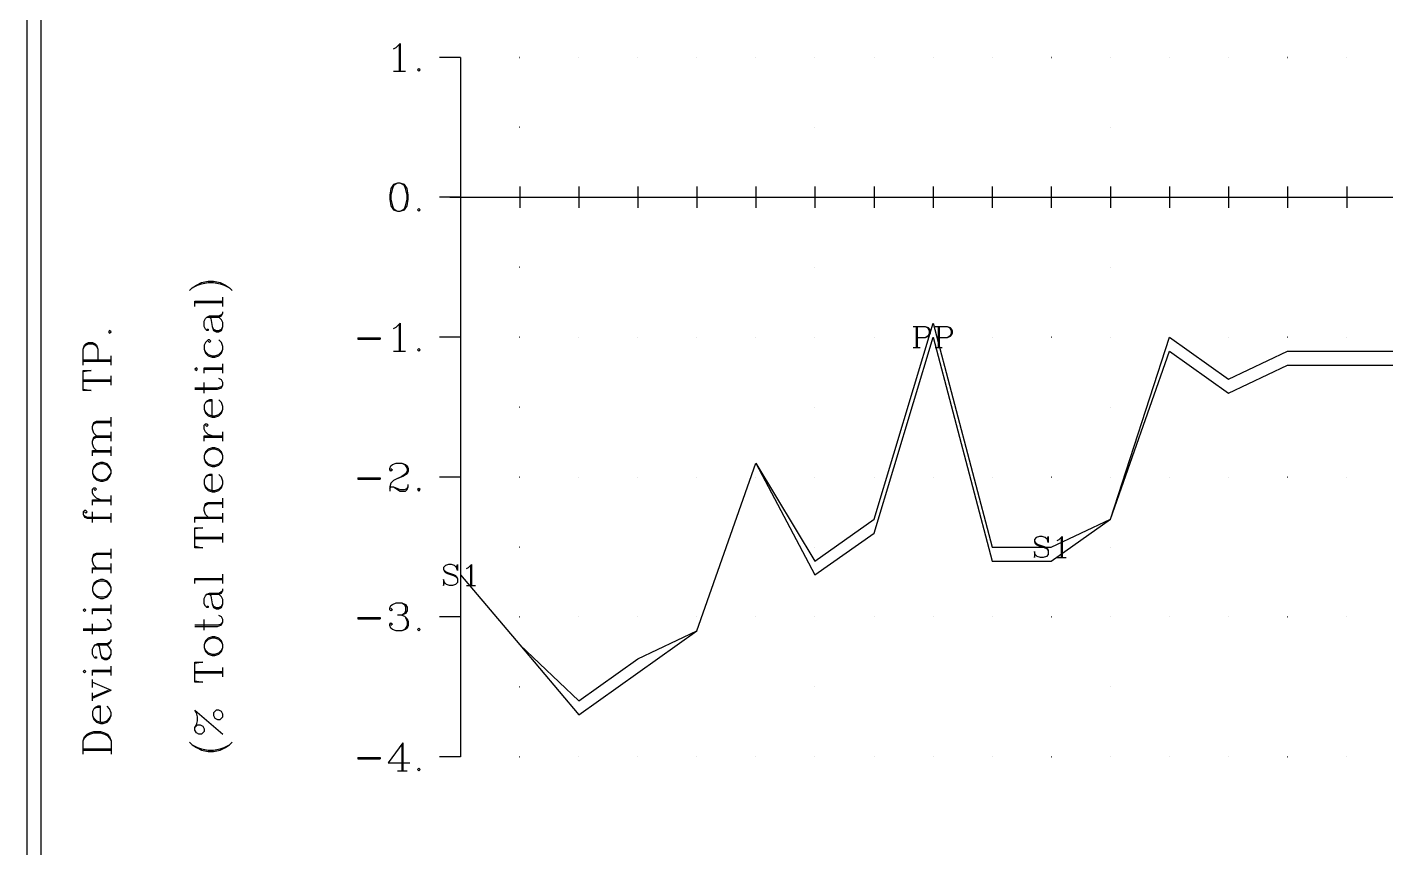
# Model space of a CAD drawing. Extents: x 10 to 200, y 0 to 250.
# Drawn here: x 10 to 107.2, y 134.5 to 193.2 of the extents above; entities that cross this region are included whole.
import ezdxf

# ---------------------------------------------------------------- set-up
doc = ezdxf.new("R2010")
doc.units = 0
doc.linetypes.add('1', pattern=[0])
for name, color, linetype in [('1', 7, '1'), ('2', 7, '1'), ('3', 7, '1')]:
    doc.layers.add(name, color=color, linetype=linetype)

msp = doc.modelspace()

# ---------------------------------------------------------------- linework, layer by layer
at = {"layer": '1'}
for p, q in [((36.6, 191.9), (36.6, 190)), ((41, 191), (39.5, 191)), ((41, 191), (41, 141)), ((36.21, 190), (37.07, 190)), ((41, 181.76), (41, 180.24)), ((45.23, 181.76), (45.23, 180.24)), ((49.45, 181.76), (49.45, 180.24)), ((53.68, 181.76), (53.68, 180.24)), ((57.9, 181.76), (57.9, 180.24)), ((62.13, 181.76), (62.13, 180.24)), ((66.35, 181.76), (66.35, 180.24)), ((70.58, 181.76), (70.58, 180.24)), ((74.8, 181.76), (74.8, 180.24)), ((79.03, 181.76), (79.03, 180.24)), ((83.25, 181.76), (83.25, 180.24)), ((87.48, 181.76), (87.48, 180.24)), ((91.7, 181.76), (91.7, 180.24)), ((95.93, 181.76), (95.93, 180.24)), ((100.15, 181.76), (100.15, 180.24)), ((104.38, 181.76), (104.38, 180.24)), ((41, 181), (39.5, 181)), ((40.24, 181), (41.76, 181)), ((44.46, 181), (45.99, 181)), ((48.69, 181), (50.21, 181)), ((52.91, 181), (54.44, 181)), ((57.14, 181), (58.66, 181)), ((61.36, 181), (62.89, 181)), ((65.59, 181), (67.11, 181)), ((69.82, 181), (71.34, 181)), ((74.04, 181), (75.56, 181)), ((78.27, 181), (79.79, 181)), ((82.49, 181), (84.02, 181)), ((86.72, 181), (88.24, 181)), ((90.94, 181), (92.47, 181)), ((95.17, 181), (96.69, 181)), ((99.39, 181), (100.92, 181)), ((103.62, 181), (105.14, 181)), ((22, 173.57), (24, 173.57)), ((22, 173.19), (22, 173.57)), ((22, 173.48), (24, 173.48)), ((24, 173.19), (24, 173.86)), ((36.6, 171.9), (36.6, 170)), ((73.59, 171.75), (73.59, 170.25)), ((73.66, 171.75), (73.66, 170.25)), ((75.16, 171.75), (75.16, 170.25)), ((75.23, 171.75), (75.23, 170.25)), ((41, 171), (39.5, 171)), ((73.37, 170.25), (73.87, 170.25)), ((74.95, 170.25), (75.45, 170.25)), ((14, 169.38), (16, 169.38)), ((14, 169.29), (16, 169.29)), ((16, 169), (16, 169.67)), ((24, 168.43), (24, 169.1)), ((36.21, 170), (37.07, 170)), ((16, 167.57), (16, 168.24)), ((22.67, 168.81), (24, 168.81)), ((22.67, 168.43), (22.67, 168.81)), ((22.67, 168.71), (24, 168.71)), ((14, 167.95), (16, 167.95)), ((14, 167.86), (16, 167.86)), ((22.67, 167), (22.67, 167.76)), ((16, 164.62), (16, 165.29)), ((16, 163.57), (16, 164.24)), ((24, 163.57), (24, 164.24)), ((22.67, 163.95), (24, 163.95)), ((22.67, 163.57), (22.67, 163.95)), ((22.67, 163.86), (24, 163.86)), ((14.67, 162.9), (16, 162.9)), ((14.67, 162.52), (14.67, 162.9)), ((14.67, 162.81), (16, 162.81)), ((16, 162.52), (16, 163.19)), ((41, 161), (39.5, 161)), ((14.67, 159.38), (16, 159.38)), ((14.67, 159), (14.67, 159.38)), ((16, 159), (16, 159.67)), ((24, 158.81), (24, 159.48)), ((14.67, 159.29), (16, 159.29)), ((14.67, 157.76), (14.67, 158.52)), ((16, 157.76), (16, 158.43)), ((24, 157.76), (24, 158.43)), ((22, 158.14), (24, 158.14)), ((22, 157.76), (22, 158.14)), ((22, 158.05), (24, 158.05)), ((22, 156.71), (24, 156.71)), ((22, 156.62), (24, 156.62)), ((24, 156.33), (24, 157)), ((83.97, 156.68), (83.97, 155.25)), ((16, 155.19), (16, 155.86)), ((14.67, 154.52), (16, 154.52)), ((14.67, 154.14), (14.67, 154.52)), ((16, 154.14), (16, 154.81)), ((41.71, 154.68), (41.71, 153.25)), ((83.68, 155.25), (84.32, 155.25)), ((14.67, 154.43), (16, 154.43)), ((22, 153.76), (24, 153.76)), ((22, 153.38), (22, 153.76)), ((22, 153.67), (24, 153.67)), ((24, 153.38), (24, 154.05)), ((41.43, 153.25), (42.07, 153.25)), ((16, 151.19), (16, 151.86)), ((14.67, 151.57), (16, 151.57)), ((14.67, 151.19), (14.67, 151.57)), ((14.67, 151.48), (16, 151.48)), ((22.67, 150.05), (22.67, 150.81)), ((41, 151), (39.5, 151)), ((14.67, 149.76), (14.67, 150.52)), ((14.67, 147.19), (16, 147.19)), ((14.67, 146.81), (14.67, 147.19)), ((14.67, 147.1), (16, 147.1)), ((16, 146.81), (16, 147.48)), ((22, 147.1), (24, 147.1)), ((22, 147), (24, 147)), ((24, 146.71), (24, 147.38)), ((14.67, 145.95), (14.67, 146.52)), ((14.67, 146.33), (16, 145.76)), ((14.67, 145.19), (16, 145.76)), ((14.67, 145.29), (15.81, 145.76)), ((14.67, 145), (14.67, 145.57)), ((22, 144.33), (24, 142.62)), ((36.88, 142), (36.88, 140)), ((14, 141.57), (16, 141.57)), ((14, 141.48), (16, 141.48)), ((36.79, 141.81), (36.79, 140)), ((41, 141), (39.5, 141)), ((36.5, 140), (37.17, 140))]:
    msp.add_line(p, q, dxfattribs=at)
for points in [[(36.21, 191.62), (36.4, 191.71), (36.69, 192), (36.69, 190)], [(38.02, 190.19), (37.93, 190.1), (38.02, 190), (38.12, 190.1), (38.02, 190.19)], [(36.5, 182), (36.21, 181.9), (36.02, 181.62), (35.93, 181.14), (35.93, 180.86), (36.02, 180.38), (36.21, 180.1), (36.5, 180), (36.69, 180), (36.98, 180.1), (37.17, 180.38), (37.26, 180.86), (37.26, 181.14), (37.17, 181.62), (36.98, 181.9), (36.69, 182), (36.5, 182)], [(36.5, 182), (36.31, 181.9), (36.21, 181.81), (36.12, 181.62), (36.02, 181.14), (36.02, 180.86), (36.12, 180.38), (36.21, 180.19), (36.31, 180.1), (36.5, 180)], [(36.69, 180), (36.88, 180.1), (36.98, 180.19), (37.07, 180.38), (37.17, 180.86), (37.17, 181.14), (37.07, 181.62), (36.98, 181.81), (36.88, 181.9), (36.69, 182)], [(41, 181), (45.23, 181), (49.45, 181), (53.68, 181), (57.9, 181), (62.13, 181), (66.35, 181), (70.58, 181), (74.8, 181), (79.03, 181), (83.25, 181), (87.48, 181), (91.7, 181), (95.93, 181), (100.15, 181), (104.38, 181), (108.61, 181)], [(38.02, 180.19), (37.93, 180.1), (38.02, 180), (38.12, 180.1), (38.02, 180.19)], [(21.62, 174.33), (21.81, 174.52), (22.1, 174.71), (22.48, 174.9), (22.95, 175), (23.33, 175), (23.81, 174.9), (24.19, 174.71), (24.48, 174.52), (24.67, 174.33)], [(21.81, 174.52), (22.19, 174.71), (22.48, 174.81), (22.95, 174.9), (23.33, 174.9), (23.81, 174.81), (24.1, 174.71), (24.48, 174.52)], [(22.86, 171.57), (22.95, 171.57), (22.95, 171.48), (22.86, 171.48), (22.76, 171.57), (22.67, 171.76), (22.67, 172.14), (22.76, 172.33), (22.86, 172.43), (23.05, 172.52), (23.71, 172.52), (23.9, 172.62), (24, 172.71)], [(22.86, 172.43), (23.71, 172.43), (23.9, 172.52), (24, 172.71), (24, 172.81)], [(23.05, 172.43), (23.14, 172.33), (23.24, 171.76), (23.33, 171.48), (23.52, 171.38), (23.71, 171.38), (23.9, 171.48), (24, 171.76), (24, 172.05), (23.9, 172.24), (23.71, 172.43)], [(15.81, 171.38), (15.9, 171.29), (16, 171.38), (15.9, 171.48), (15.81, 171.38)], [(23.24, 171.76), (23.33, 171.57), (23.52, 171.48), (23.71, 171.48), (23.9, 171.57), (24, 171.76)], [(36.21, 171.62), (36.4, 171.71), (36.69, 172), (36.69, 170)], [(41, 154), (45.23, 149), (49.45, 145), (53.68, 148), (57.9, 150), (62.13, 162), (66.35, 155), (70.58, 158), (74.8, 172), (79.03, 156), (83.25, 156), (87.48, 158), (91.7, 171), (95.93, 168), (100.15, 170), (104.38, 170), (108.61, 170)], [(73.37, 171.75), (74.23, 171.75), (74.45, 171.68), (74.52, 171.61), (74.59, 171.46), (74.59, 171.25), (74.52, 171.11), (74.45, 171.04), (74.23, 170.96), (73.66, 170.96)], [(74.23, 171.75), (74.37, 171.68), (74.45, 171.61), (74.52, 171.46), (74.52, 171.25), (74.45, 171.11), (74.37, 171.04), (74.23, 170.96)], [(74.95, 171.75), (75.8, 171.75), (76.02, 171.68), (76.09, 171.61), (76.16, 171.46), (76.16, 171.25), (76.09, 171.11), (76.02, 171.04), (75.8, 170.96), (75.23, 170.96)], [(75.8, 171.75), (75.95, 171.68), (76.02, 171.61), (76.09, 171.46), (76.09, 171.25), (76.02, 171.11), (75.95, 171.04), (75.8, 170.96)], [(14, 169), (14, 170.14), (14.1, 170.43), (14.19, 170.52), (14.38, 170.62), (14.67, 170.62), (14.86, 170.52), (14.95, 170.43), (15.05, 170.14), (15.05, 169.38)], [(14, 170.14), (14.1, 170.33), (14.19, 170.43), (14.38, 170.52), (14.67, 170.52), (14.86, 170.43), (14.95, 170.33), (15.05, 170.14)], [(22.95, 170.71), (23.05, 170.62), (23.14, 170.71), (23.05, 170.81), (22.95, 170.81), (22.76, 170.62), (22.67, 170.43), (22.67, 170.14), (22.76, 169.86), (22.95, 169.67), (23.24, 169.57), (23.43, 169.57), (23.71, 169.67), (23.9, 169.86), (24, 170.14), (24, 170.33), (23.9, 170.62), (23.71, 170.81)], [(22.67, 170.14), (22.76, 169.95), (22.95, 169.76), (23.24, 169.67), (23.43, 169.67), (23.71, 169.76), (23.9, 169.95), (24, 170.14)], [(33.64, 170.95), (35.26, 170.95), (35.26, 170.86)], [(33.64, 170.95), (33.64, 170.86), (35.26, 170.86)], [(38.02, 170.19), (37.93, 170.1), (38.02, 170), (38.12, 170.1), (38.02, 170.19)], [(41, 154), (45.23, 149), (49.45, 144), (53.68, 147), (57.9, 150), (62.13, 162), (66.35, 154), (70.58, 157), (74.8, 171), (79.03, 155), (83.25, 155), (87.48, 158), (91.7, 170), (95.93, 167), (100.15, 169), (104.38, 169), (108.61, 169)], [(14, 167.29), (14.57, 167.19), (14, 167.19), (14, 168.62), (14.57, 168.62), (14, 168.52)], [(22, 168.71), (22.1, 168.62), (22.19, 168.71), (22.1, 168.81), (22, 168.71)], [(22, 167.29), (23.62, 167.29), (23.9, 167.38), (24, 167.57), (24, 167.76), (23.9, 167.95), (23.71, 168.05)], [(22, 167.38), (23.62, 167.38), (23.9, 167.48), (24, 167.57)], [(23.24, 165.38), (23.24, 166.52), (23.05, 166.52), (22.86, 166.43), (22.76, 166.33), (22.67, 166.14), (22.67, 165.86), (22.76, 165.57), (22.95, 165.38), (23.24, 165.29), (23.43, 165.29), (23.71, 165.38), (23.9, 165.57), (24, 165.86), (24, 166.05), (23.9, 166.33), (23.71, 166.52)], [(23.24, 166.43), (22.95, 166.43), (22.76, 166.33)], [(22.67, 165.86), (22.76, 165.67), (22.95, 165.48), (23.24, 165.38), (23.43, 165.38), (23.71, 165.48), (23.9, 165.67), (24, 165.86)], [(14.95, 163.95), (14.76, 164.14), (14.67, 164.43), (14.67, 164.62), (14.76, 164.9), (14.95, 165), (16, 165)], [(14.67, 164.62), (14.76, 164.81), (14.95, 164.9), (16, 164.9)], [(23.24, 163.95), (22.95, 164.05), (22.76, 164.24), (22.67, 164.43), (22.67, 164.71), (22.76, 164.81), (22.86, 164.81), (22.95, 164.71), (22.86, 164.62), (22.76, 164.71)], [(14.95, 162.9), (14.76, 163.1), (14.67, 163.38), (14.67, 163.57), (14.76, 163.86), (14.95, 163.95), (16, 163.95)], [(14.67, 163.57), (14.76, 163.76), (14.95, 163.86), (16, 163.86)], [(22.67, 162.33), (22.76, 162.05), (22.95, 161.86), (23.24, 161.76), (23.43, 161.76), (23.71, 161.86), (23.9, 162.05), (24, 162.33), (24, 162.52), (23.9, 162.81), (23.71, 163), (23.43, 163.1), (23.24, 163.1), (22.95, 163), (22.76, 162.81), (22.67, 162.52), (22.67, 162.33)], [(24, 162.52), (23.9, 162.71), (23.71, 162.9), (23.43, 163), (23.24, 163), (22.95, 162.9), (22.76, 162.71), (22.67, 162.52)], [(22.67, 162.33), (22.76, 162.14), (22.95, 161.95), (23.24, 161.86), (23.43, 161.86), (23.71, 161.95), (23.9, 162.14), (24, 162.33)], [(14.67, 161.29), (14.76, 161), (14.95, 160.81), (15.24, 160.71), (15.43, 160.71), (15.71, 160.81), (15.9, 161), (16, 161.29), (16, 161.48), (15.9, 161.76), (15.71, 161.95), (15.43, 162.05), (15.24, 162.05), (14.95, 161.95), (14.76, 161.76), (14.67, 161.48), (14.67, 161.29)], [(16, 161.48), (15.9, 161.67), (15.71, 161.86), (15.43, 161.95), (15.24, 161.95), (14.95, 161.86), (14.76, 161.67), (14.67, 161.48)], [(36.02, 161.62), (36.12, 161.52), (36.02, 161.43), (35.93, 161.52), (35.93, 161.62), (36.02, 161.81), (36.12, 161.9), (36.4, 162), (36.79, 162), (37.07, 161.9), (37.17, 161.81), (37.26, 161.62), (37.26, 161.43), (37.17, 161.24), (36.88, 161.05), (36.4, 160.86), (36.21, 160.76), (36.02, 160.57), (35.93, 160.29), (35.93, 160)], [(36.79, 162), (36.98, 161.9), (37.07, 161.81), (37.17, 161.62), (37.17, 161.43), (37.07, 161.24), (36.79, 161.05), (36.4, 160.86)], [(14.67, 161.29), (14.76, 161.1), (14.95, 160.9), (15.24, 160.81), (15.43, 160.81), (15.71, 160.9), (15.9, 161.1), (16, 161.29)], [(23.24, 160.05), (23.24, 161.19), (23.05, 161.19), (22.86, 161.1), (22.76, 161), (22.67, 160.81), (22.67, 160.52), (22.76, 160.24), (22.95, 160.05), (23.24, 159.95), (23.43, 159.95), (23.71, 160.05), (23.9, 160.24), (24, 160.52), (24, 160.71), (23.9, 161), (23.71, 161.19)], [(22.67, 160.52), (22.76, 160.33), (22.95, 160.14), (23.24, 160.05), (23.43, 160.05), (23.71, 160.14), (23.9, 160.33), (24, 160.52)], [(23.24, 161.1), (22.95, 161.1), (22.76, 161)], [(33.64, 160.95), (35.26, 160.95), (35.26, 160.86)], [(33.64, 160.95), (33.64, 160.86), (35.26, 160.86)], [(36.21, 160.29), (36.69, 160), (37.07, 160), (37.17, 160.1), (37.26, 160.29), (37.26, 160.48)], [(15.24, 159.38), (14.95, 159.48), (14.76, 159.67), (14.67, 159.86), (14.67, 160.14), (14.76, 160.24), (14.86, 160.24), (14.95, 160.14), (14.86, 160.05), (14.76, 160.14)], [(35.93, 160.19), (36.02, 160.29), (36.21, 160.29), (36.69, 160.1), (36.98, 160.1), (37.17, 160.19), (37.26, 160.29)], [(38.02, 160.19), (37.93, 160.1), (38.02, 160), (38.12, 160.1), (38.02, 160.19)], [(14.1, 158.52), (14.19, 158.43), (14.29, 158.52), (14.19, 158.62), (14.1, 158.62), (14, 158.52), (14, 158.33), (14.1, 158.14), (14.29, 158.05), (16, 158.05)], [(22.95, 158.14), (22.76, 158.33), (22.67, 158.62), (22.67, 158.81), (22.76, 159.1), (22.95, 159.19), (24, 159.19)], [(22.67, 158.81), (22.76, 159), (22.95, 159.1), (24, 159.1)], [(14, 158.33), (14.1, 158.24), (14.29, 158.14), (16, 158.14)], [(22, 156.05), (22.57, 155.95), (22, 155.95), (22, 157.38), (22.57, 157.38), (22, 157.29)], [(82.97, 156.54), (83.04, 156.75), (83.04, 156.32), (82.97, 156.54), (82.82, 156.68), (82.61, 156.75), (82.4, 156.75), (82.18, 156.68), (82.04, 156.54), (82.04, 156.39), (82.11, 156.25), (82.18, 156.18), (82.32, 156.11), (82.75, 155.96), (82.9, 155.89), (83.04, 155.75)], [(83.68, 156.46), (83.82, 156.54), (84.04, 156.75), (84.04, 155.25)], [(14.95, 154.52), (14.76, 154.71), (14.67, 155), (14.67, 155.19), (14.76, 155.48), (14.95, 155.57), (16, 155.57)], [(82.04, 156.39), (82.18, 156.25), (82.32, 156.18), (82.75, 156.04), (82.9, 155.96), (82.97, 155.89), (83.04, 155.75), (83.04, 155.46), (82.9, 155.32), (82.68, 155.25), (82.47, 155.25), (82.25, 155.32), (82.11, 155.46), (82.04, 155.68), (82.04, 155.25), (82.11, 155.46)], [(14.67, 155.19), (14.76, 155.38), (14.95, 155.48), (16, 155.48)], [(40.71, 154.54), (40.79, 154.75), (40.79, 154.32), (40.71, 154.54), (40.57, 154.68), (40.36, 154.75), (40.14, 154.75), (39.93, 154.68), (39.79, 154.54), (39.79, 154.39), (39.86, 154.25), (39.93, 154.18), (40.07, 154.11), (40.5, 153.96), (40.64, 153.89), (40.79, 153.75)], [(41.43, 154.46), (41.57, 154.54), (41.79, 154.75), (41.79, 153.25)], [(14.67, 152.9), (14.76, 152.62), (14.95, 152.43), (15.24, 152.33), (15.43, 152.33), (15.71, 152.43), (15.9, 152.62), (16, 152.9), (16, 153.1), (15.9, 153.38), (15.71, 153.57), (15.43, 153.67), (15.24, 153.67), (14.95, 153.57), (14.76, 153.38), (14.67, 153.1), (14.67, 152.9)], [(16, 153.1), (15.9, 153.29), (15.71, 153.48), (15.43, 153.57), (15.24, 153.57), (14.95, 153.48), (14.76, 153.29), (14.67, 153.1)], [(39.79, 154.39), (39.93, 154.25), (40.07, 154.18), (40.5, 154.04), (40.64, 153.96), (40.71, 153.89), (40.79, 153.75), (40.79, 153.46), (40.64, 153.32), (40.43, 153.25), (40.21, 153.25), (40, 153.32), (39.86, 153.46), (39.79, 153.68), (39.79, 153.25), (39.86, 153.46)], [(14.67, 152.9), (14.76, 152.71), (14.95, 152.52), (15.24, 152.43), (15.43, 152.43), (15.71, 152.52), (15.9, 152.71), (16, 152.9)], [(22.86, 151.76), (22.95, 151.76), (22.95, 151.67), (22.86, 151.67), (22.76, 151.76), (22.67, 151.95), (22.67, 152.33), (22.76, 152.52), (22.86, 152.62), (23.05, 152.71), (23.71, 152.71), (23.9, 152.81), (24, 152.9)], [(22.86, 152.62), (23.71, 152.62), (23.9, 152.71), (24, 152.9), (24, 153)], [(23.05, 152.62), (23.14, 152.52), (23.24, 151.95), (23.33, 151.67), (23.52, 151.57), (23.71, 151.57), (23.9, 151.67), (24, 151.95), (24, 152.24), (23.9, 152.43), (23.71, 152.62)], [(23.24, 151.95), (23.33, 151.76), (23.52, 151.67), (23.71, 151.67), (23.9, 151.76), (24, 151.95)], [(36.02, 151.62), (36.12, 151.52), (36.02, 151.43), (35.93, 151.52), (35.93, 151.62), (36.02, 151.81), (36.12, 151.9), (36.4, 152), (36.79, 152), (37.07, 151.9), (37.17, 151.71), (37.17, 151.43), (37.07, 151.24), (36.79, 151.14), (36.5, 151.14)], [(36.79, 152), (36.98, 151.9), (37.07, 151.71), (37.07, 151.43), (36.98, 151.24), (36.79, 151.14)], [(14, 151.48), (14.1, 151.38), (14.19, 151.48), (14.1, 151.57), (14, 151.48)], [(14, 150.05), (15.62, 150.05), (15.9, 150.14), (16, 150.33), (16, 150.52), (15.9, 150.71), (15.71, 150.81)], [(22, 150.33), (23.62, 150.33), (23.9, 150.43), (24, 150.62), (24, 150.81), (23.9, 151), (23.71, 151.1)], [(33.64, 150.95), (35.26, 150.95), (35.26, 150.86)], [(33.64, 150.95), (33.64, 150.86), (35.26, 150.86)], [(36.79, 151.14), (36.98, 151.05), (37.17, 150.86), (37.26, 150.67), (37.26, 150.38), (37.17, 150.19), (37.07, 150.1), (36.79, 150), (36.4, 150), (36.12, 150.1), (36.02, 150.19), (35.93, 150.38), (35.93, 150.48), (36.02, 150.57), (36.12, 150.48), (36.02, 150.38)], [(37.07, 150.95), (37.17, 150.67), (37.17, 150.38), (37.07, 150.19), (36.98, 150.1), (36.79, 150)], [(14, 150.14), (15.62, 150.14), (15.9, 150.24), (16, 150.33)], [(22, 150.43), (23.62, 150.43), (23.9, 150.52), (24, 150.62)], [(38.02, 150.19), (37.93, 150.1), (38.02, 150), (38.12, 150.1), (38.02, 150.19)], [(14.86, 148.14), (14.95, 148.14), (14.95, 148.05), (14.86, 148.05), (14.76, 148.14), (14.67, 148.33), (14.67, 148.71), (14.76, 148.9), (14.86, 149), (15.05, 149.1), (15.71, 149.1), (15.9, 149.19), (16, 149.29)], [(14.86, 149), (15.71, 149), (15.9, 149.1), (16, 149.29), (16, 149.38)], [(15.05, 149), (15.14, 148.9), (15.24, 148.33), (15.33, 148.05), (15.52, 147.95), (15.71, 147.95), (15.9, 148.05), (16, 148.33), (16, 148.62), (15.9, 148.81), (15.71, 149)], [(22.67, 148.81), (22.76, 148.52), (22.95, 148.33), (23.24, 148.24), (23.43, 148.24), (23.71, 148.33), (23.9, 148.52), (24, 148.81), (24, 149), (23.9, 149.29), (23.71, 149.48), (23.43, 149.57), (23.24, 149.57), (22.95, 149.48), (22.76, 149.29), (22.67, 149), (22.67, 148.81)], [(24, 149), (23.9, 149.19), (23.71, 149.38), (23.43, 149.48), (23.24, 149.48), (22.95, 149.38), (22.76, 149.19), (22.67, 149)], [(22.67, 148.81), (22.76, 148.62), (22.95, 148.43), (23.24, 148.33), (23.43, 148.33), (23.71, 148.43), (23.9, 148.62), (24, 148.81)], [(15.24, 148.33), (15.33, 148.14), (15.52, 148.05), (15.71, 148.05), (15.9, 148.14), (16, 148.33)], [(22, 146.43), (22.57, 146.33), (22, 146.33), (22, 147.76), (22.57, 147.76), (22, 147.67)], [(14, 147.1), (14.1, 147), (14.19, 147.1), (14.1, 147.19), (14, 147.1)], [(15.24, 143.48), (15.24, 144.62), (15.05, 144.62), (14.86, 144.52), (14.76, 144.43), (14.67, 144.24), (14.67, 143.95), (14.76, 143.67), (14.95, 143.48), (15.24, 143.38), (15.43, 143.38), (15.71, 143.48), (15.9, 143.67), (16, 143.95), (16, 144.14), (15.9, 144.43), (15.71, 144.62)], [(14.67, 143.95), (14.76, 143.76), (14.95, 143.57), (15.24, 143.48), (15.43, 143.48), (15.71, 143.57), (15.9, 143.76), (16, 143.95)], [(15.24, 144.52), (14.95, 144.52), (14.76, 144.43)], [(22, 143.1), (22.19, 143.29), (22.38, 143.29), (22.57, 143.19), (22.67, 143), (22.67, 142.81), (22.48, 142.62), (22.29, 142.62), (22.1, 142.71), (22, 142.9), (22, 143.1), (22.1, 143.29), (22.19, 143.57), (22.19, 143.86), (22.1, 144.14), (22, 144.33)], [(23.33, 143.95), (23.43, 143.76), (23.62, 143.67), (23.81, 143.67), (24, 143.86), (24, 144.05), (23.9, 144.24), (23.71, 144.33), (23.52, 144.33), (23.33, 144.14), (23.33, 143.95)], [(14, 141.19), (14, 142.14), (14.1, 142.43), (14.29, 142.62), (14.48, 142.71), (14.76, 142.81), (15.24, 142.81), (15.52, 142.71), (15.71, 142.62), (15.9, 142.43), (16, 142.14), (16, 141.19)], [(14, 142.14), (14.1, 142.33), (14.29, 142.52), (14.48, 142.62), (14.76, 142.71), (15.24, 142.71), (15.52, 142.62), (15.71, 142.52), (15.9, 142.33), (16, 142.14)], [(21.62, 142.05), (21.81, 141.86), (22.1, 141.67), (22.48, 141.48), (22.95, 141.38), (23.33, 141.38), (23.81, 141.48), (24.19, 141.67), (24.48, 141.86), (24.67, 142.05)], [(36.88, 142), (35.83, 140.57), (37.36, 140.57)], [(21.81, 141.86), (22.19, 141.67), (22.48, 141.57), (22.95, 141.48), (23.33, 141.48), (23.81, 141.57), (24.1, 141.67), (24.48, 141.86)], [(33.64, 140.95), (35.26, 140.95), (35.26, 140.86)], [(33.64, 140.95), (33.64, 140.86), (35.26, 140.86)], [(38.02, 140.19), (37.93, 140.1), (38.02, 140), (38.12, 140.1), (38.02, 140.19)]]:
    msp.add_lwpolyline(points, dxfattribs=at)
at = {"layer": '2'}
for points in [[(11, 1), (11, 249), (199, 249), (199, 1), (11, 1)], [(41, 191), (41, 191), (41, 191), (41, 191), (41, 191)], [(45.23, 191), (45.22, 191), (45.22, 191), (45.23, 191), (45.23, 191)], [(45.23, 191), (45.22, 191), (45.22, 191), (45.23, 191), (45.23, 191)], [(49.45, 191), (49.45, 191), (49.45, 191), (49.45, 191), (49.45, 191)], [(53.68, 191), (53.67, 191), (53.67, 191), (53.68, 191), (53.68, 191)], [(57.9, 191), (57.9, 191), (57.9, 191), (57.9, 191), (57.9, 191)], [(62.13, 191), (62.13, 191), (62.13, 191), (62.13, 191), (62.13, 191)], [(66.35, 191), (66.35, 191), (66.35, 191), (66.35, 191), (66.35, 191)], [(66.35, 191), (66.35, 191), (66.35, 191), (66.35, 191), (66.35, 191)], [(70.58, 191), (70.58, 191), (70.58, 191), (70.58, 191), (70.58, 191)], [(74.8, 191), (74.8, 191), (74.8, 191), (74.8, 191), (74.8, 191)], [(79.03, 191), (79.03, 191), (79.03, 191), (79.03, 191), (79.03, 191)], [(83.26, 191), (83.25, 191), (83.25, 191), (83.26, 191), (83.26, 191)], [(87.48, 191), (87.48, 191), (87.48, 191), (87.48, 191), (87.48, 191)], [(87.48, 191), (87.48, 191), (87.48, 191), (87.48, 191), (87.48, 191)], [(91.71, 191), (91.7, 191), (91.7, 191), (91.71, 191), (91.71, 191)], [(95.93, 191), (95.93, 191), (95.93, 191), (95.93, 191), (95.93, 191)], [(100.16, 191), (100.15, 191), (100.15, 191), (100.16, 191), (100.16, 191)], [(104.38, 191), (104.38, 191), (104.38, 191), (104.38, 191), (104.38, 191)], [(45.23, 186), (45.22, 186), (45.22, 186), (45.23, 186), (45.23, 186)], [(66.35, 186), (66.35, 186), (66.35, 186), (66.35, 186), (66.35, 186)], [(87.48, 186), (87.48, 186), (87.48, 186), (87.48, 186), (87.48, 186)], [(41, 181), (41, 181), (41, 181), (41, 181), (41, 181)], [(45.23, 181), (45.22, 181), (45.22, 181), (45.23, 181), (45.23, 181)], [(45.23, 181), (45.22, 181), (45.22, 181), (45.23, 181), (45.23, 181)], [(49.45, 181), (49.45, 181), (49.45, 181), (49.45, 181), (49.45, 181)], [(53.68, 181), (53.67, 181), (53.67, 181), (53.68, 181), (53.68, 181)], [(57.9, 181), (57.9, 181), (57.9, 181), (57.9, 181), (57.9, 181)], [(62.13, 181), (62.13, 181), (62.13, 181), (62.13, 181), (62.13, 181)], [(66.35, 181), (66.35, 181), (66.35, 181), (66.35, 181), (66.35, 181)], [(66.35, 181), (66.35, 181), (66.35, 181), (66.35, 181), (66.35, 181)], [(70.58, 181), (70.58, 181), (70.58, 181), (70.58, 181), (70.58, 181)], [(74.8, 181), (74.8, 181), (74.8, 181), (74.8, 181), (74.8, 181)], [(79.03, 181), (79.03, 181), (79.03, 181), (79.03, 181), (79.03, 181)], [(83.26, 181), (83.25, 181), (83.25, 181), (83.26, 181), (83.26, 181)], [(87.48, 181), (87.48, 181), (87.48, 181), (87.48, 181), (87.48, 181)], [(87.48, 181), (87.48, 181), (87.48, 181), (87.48, 181), (87.48, 181)], [(91.71, 181), (91.7, 181), (91.7, 181), (91.71, 181), (91.71, 181)], [(95.93, 181), (95.93, 181), (95.93, 181), (95.93, 181), (95.93, 181)], [(100.16, 181), (100.15, 181), (100.15, 181), (100.16, 181), (100.16, 181)], [(104.38, 181), (104.38, 181), (104.38, 181), (104.38, 181), (104.38, 181)], [(45.23, 176), (45.22, 176), (45.22, 176), (45.23, 176), (45.23, 176)], [(66.35, 176), (66.35, 176), (66.35, 176), (66.35, 176), (66.35, 176)], [(87.48, 176), (87.48, 176), (87.48, 176), (87.48, 176), (87.48, 176)], [(41, 171), (41, 171), (41, 171), (41, 171), (41, 171)], [(45.23, 171), (45.22, 171), (45.22, 171), (45.23, 171), (45.23, 171)], [(45.23, 171), (45.22, 171), (45.22, 171), (45.23, 171), (45.23, 171)], [(49.45, 171), (49.45, 171), (49.45, 171), (49.45, 171), (49.45, 171)], [(53.68, 171), (53.67, 171), (53.67, 171), (53.68, 171), (53.68, 171)], [(57.9, 171), (57.9, 171), (57.9, 171), (57.9, 171), (57.9, 171)], [(62.13, 171), (62.13, 171), (62.13, 171), (62.13, 171), (62.13, 171)], [(66.35, 171), (66.35, 171), (66.35, 171), (66.35, 171), (66.35, 171)], [(66.35, 171), (66.35, 171), (66.35, 171), (66.35, 171), (66.35, 171)], [(70.58, 171), (70.58, 171), (70.58, 171), (70.58, 171), (70.58, 171)], [(74.8, 171), (74.8, 171), (74.8, 171), (74.8, 171), (74.8, 171)], [(79.03, 171), (79.03, 171), (79.03, 171), (79.03, 171), (79.03, 171)], [(83.26, 171), (83.25, 171), (83.25, 171), (83.26, 171), (83.26, 171)], [(87.48, 171), (87.48, 171), (87.48, 171), (87.48, 171), (87.48, 171)], [(87.48, 171), (87.48, 171), (87.48, 171), (87.48, 171), (87.48, 171)], [(91.71, 171), (91.7, 171), (91.7, 171), (91.71, 171), (91.71, 171)], [(95.93, 171), (95.93, 171), (95.93, 171), (95.93, 171), (95.93, 171)], [(100.16, 171), (100.15, 171), (100.15, 171), (100.16, 171), (100.16, 171)], [(104.38, 171), (104.38, 171), (104.38, 171), (104.38, 171), (104.38, 171)], [(45.23, 166), (45.22, 166), (45.22, 166), (45.23, 166), (45.23, 166)], [(66.35, 166), (66.35, 166), (66.35, 166), (66.35, 166), (66.35, 166)], [(87.48, 166), (87.48, 166), (87.48, 166), (87.48, 166), (87.48, 166)], [(41, 161), (41, 161), (41, 161), (41, 161), (41, 161)], [(45.23, 161), (45.22, 161), (45.22, 161), (45.23, 161), (45.23, 161)], [(45.23, 161), (45.22, 161), (45.22, 161), (45.23, 161), (45.23, 161)], [(49.45, 161), (49.45, 161), (49.45, 161), (49.45, 161), (49.45, 161)], [(53.68, 161), (53.67, 161), (53.67, 161), (53.68, 161), (53.68, 161)], [(57.9, 161), (57.9, 161), (57.9, 161), (57.9, 161), (57.9, 161)], [(62.13, 161), (62.13, 161), (62.13, 161), (62.13, 161), (62.13, 161)], [(66.35, 161), (66.35, 161), (66.35, 161), (66.35, 161), (66.35, 161)], [(66.35, 161), (66.35, 161), (66.35, 161), (66.35, 161), (66.35, 161)], [(70.58, 161), (70.58, 161), (70.58, 161), (70.58, 161), (70.58, 161)], [(74.8, 161), (74.8, 161), (74.8, 161), (74.8, 161), (74.8, 161)], [(79.03, 161), (79.03, 161), (79.03, 161), (79.03, 161), (79.03, 161)], [(83.26, 161), (83.25, 161), (83.25, 161), (83.26, 161), (83.26, 161)], [(87.48, 161), (87.48, 161), (87.48, 161), (87.48, 161), (87.48, 161)], [(87.48, 161), (87.48, 161), (87.48, 161), (87.48, 161), (87.48, 161)], [(91.71, 161), (91.7, 161), (91.7, 161), (91.71, 161), (91.71, 161)], [(95.93, 161), (95.93, 161), (95.93, 161), (95.93, 161), (95.93, 161)], [(100.16, 161), (100.15, 161), (100.15, 161), (100.16, 161), (100.16, 161)], [(104.38, 161), (104.38, 161), (104.38, 161), (104.38, 161), (104.38, 161)], [(45.23, 156), (45.22, 156), (45.22, 156), (45.23, 156), (45.23, 156)], [(66.35, 156), (66.35, 156), (66.35, 156), (66.35, 156), (66.35, 156)], [(87.48, 156), (87.48, 156), (87.48, 156), (87.48, 156), (87.48, 156)], [(41, 151), (41, 151), (41, 151), (41, 151), (41, 151)], [(45.23, 151), (45.22, 151), (45.22, 151), (45.23, 151), (45.23, 151)], [(45.23, 151), (45.22, 151), (45.22, 151), (45.23, 151), (45.23, 151)], [(49.45, 151), (49.45, 151), (49.45, 151), (49.45, 151), (49.45, 151)], [(53.68, 151), (53.67, 151), (53.67, 151), (53.68, 151), (53.68, 151)], [(57.9, 151), (57.9, 151), (57.9, 151), (57.9, 151), (57.9, 151)], [(62.13, 151), (62.13, 151), (62.13, 151), (62.13, 151), (62.13, 151)], [(66.35, 151), (66.35, 151), (66.35, 151), (66.35, 151), (66.35, 151)], [(66.35, 151), (66.35, 151), (66.35, 151), (66.35, 151), (66.35, 151)], [(70.58, 151), (70.58, 151), (70.58, 151), (70.58, 151), (70.58, 151)], [(74.8, 151), (74.8, 151), (74.8, 151), (74.8, 151), (74.8, 151)], [(79.03, 151), (79.03, 151), (79.03, 151), (79.03, 151), (79.03, 151)], [(83.26, 151), (83.25, 151), (83.25, 151), (83.26, 151), (83.26, 151)], [(87.48, 151), (87.48, 151), (87.48, 151), (87.48, 151), (87.48, 151)], [(87.48, 151), (87.48, 151), (87.48, 151), (87.48, 151), (87.48, 151)], [(91.71, 151), (91.7, 151), (91.7, 151), (91.71, 151), (91.71, 151)], [(95.93, 151), (95.93, 151), (95.93, 151), (95.93, 151), (95.93, 151)], [(100.16, 151), (100.15, 151), (100.15, 151), (100.16, 151), (100.16, 151)], [(104.38, 151), (104.38, 151), (104.38, 151), (104.38, 151), (104.38, 151)], [(45.23, 146), (45.22, 146), (45.22, 146), (45.23, 146), (45.23, 146)], [(66.35, 146), (66.35, 146), (66.35, 146), (66.35, 146), (66.35, 146)], [(87.48, 146), (87.48, 146), (87.48, 146), (87.48, 146), (87.48, 146)], [(41, 141), (41, 141), (41, 141), (41, 141), (41, 141)], [(45.23, 141), (45.22, 141), (45.22, 141), (45.23, 141), (45.23, 141)], [(45.23, 141), (45.22, 141), (45.22, 141), (45.23, 141), (45.23, 141)], [(49.45, 141), (49.45, 141), (49.45, 141), (49.45, 141), (49.45, 141)], [(53.68, 141), (53.67, 141), (53.67, 141), (53.68, 141), (53.68, 141)], [(57.9, 141), (57.9, 141), (57.9, 141), (57.9, 141), (57.9, 141)], [(62.13, 141), (62.13, 141), (62.13, 141), (62.13, 141), (62.13, 141)], [(66.35, 141), (66.35, 141), (66.35, 141), (66.35, 141), (66.35, 141)], [(66.35, 141), (66.35, 141), (66.35, 141), (66.35, 141), (66.35, 141)], [(70.58, 141), (70.58, 141), (70.58, 141), (70.58, 141), (70.58, 141)], [(74.8, 141), (74.8, 141), (74.8, 141), (74.8, 141), (74.8, 141)], [(79.03, 141), (79.03, 141), (79.03, 141), (79.03, 141), (79.03, 141)], [(83.26, 141), (83.25, 141), (83.25, 141), (83.26, 141), (83.26, 141)], [(87.48, 141), (87.48, 141), (87.48, 141), (87.48, 141), (87.48, 141)], [(87.48, 141), (87.48, 141), (87.48, 141), (87.48, 141), (87.48, 141)], [(91.71, 141), (91.7, 141), (91.7, 141), (91.71, 141), (91.71, 141)], [(95.93, 141), (95.93, 141), (95.93, 141), (95.93, 141), (95.93, 141)], [(100.16, 141), (100.15, 141), (100.15, 141), (100.16, 141), (100.16, 141)], [(104.38, 141), (104.38, 141), (104.38, 141), (104.38, 141), (104.38, 141)]]:
    msp.add_lwpolyline(points, dxfattribs=at)
at = {"layer": '3'}
msp.add_lwpolyline([(10, 0), (10, 250), (200, 250), (200, 0), (10, 0)], dxfattribs=at)

doc.saveas('drawing.dxf')
